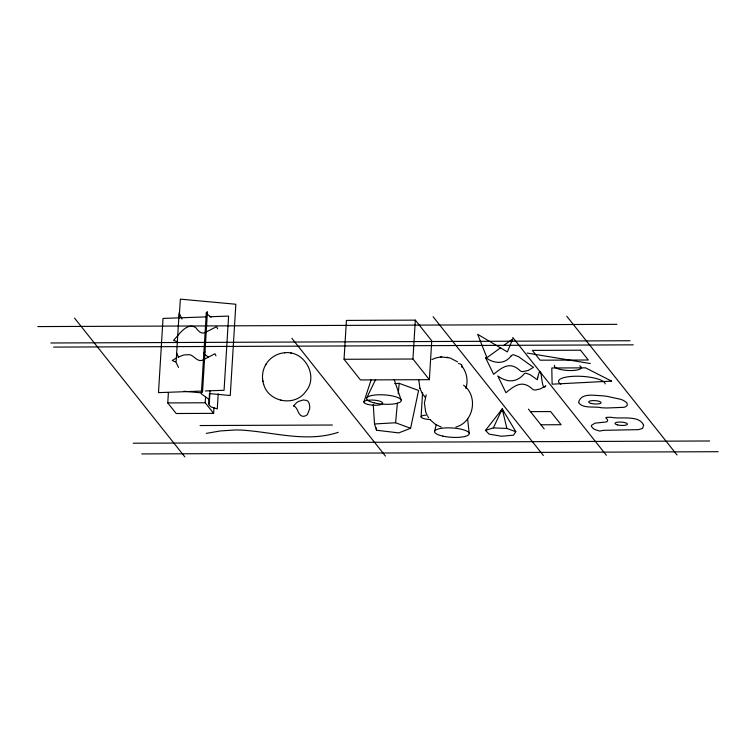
<?xml version="1.0" encoding="UTF-8"?>
<svg xmlns="http://www.w3.org/2000/svg" width="756" height="756" viewBox="0 0 756 756"><rect width="100%" height="100%" fill="white"/><g stroke="black" fill="none" stroke-linecap="round" stroke-linejoin="round"><path stroke-width="1.13" d="M418.796 379.833L419.967 388.499M209.195 402.164L209.138 399.716A15.952 4.29 3.5 0 0 208.665 399.14L201.417 393.895A14.629 3.931 3.5 0 1 201.606 392.855L202.532 392.062L207.446 311.699L206.52 312.493A14.629 3.931 3.5 0 0 206.341 313.523L211.226 317.189M213.976 407.588L213.627 413.362L176.176 413.513L167.766 402.929L168.399 392.534M179.191 317.86L180.334 299.13L235.844 304.243L230.259 395.511L209.44 393.602L209.043 405.103L211.255 407.021L217.274 408.92L218.201 393.772M201.379 393.385L206.303 313.012M213.627 413.362L205.216 402.778L205.566 397.004M209.412 400.945L210.055 390.465M344.046 359.28L346.428 320.412L415.327 320.138L431.742 340.795L429.361 379.673L360.461 379.937L344.046 359.28L412.946 359.015L429.361 379.673M412.946 359.015L415.327 320.138M421.101 416.773L422.576 392.629M208.826 404.025L209.053 402.731M394.66 383.594L399.196 383.339L418.578 390.455L410.612 428.274L395.596 422.755L397.391 403.042M398.242 393.772L399.196 383.339M434.549 431.544L436.136 424.834M465.866 388.442C468.361 380.901 466.783 372.198 461.812 366.008M363.891 401.994L371.158 379.72M426.214 394.84L424.409 402.91L425.581 411.566M485.456 430.41L493.347 427.887L502.239 408.949L515.847 431.714L513.504 435.182L501.615 436.259L489.132 434.133L485.456 430.41L502.239 408.949L503.59 412.096M366.802 397.798L375.666 379.399M265.583 364.968C262.275 370.761 261.557 377.972 263.664 384.313M500.661 411.973L502.239 408.949L506.87 428.463L515.847 431.714M266.084 364.127C270.024 357.616 277.244 353.25 284.832 352.75M265.422 365.243L266.235 363.863M500.755 347.656L486.93 357.711L477.669 334.313L507.352 351.899L512.748 338.943L503.524 345.643M204.989 351.88L204.063 352.674A14.629 3.931 3.5 0 0 203.884 353.704L208.41 357.163M263.56 384.001C268.238 402.135 294.774 407.087 305.594 391.702C319.136 376.29 304.375 350.085 284.492 352.778M176.167 358.127L172.264 360.508L175.439 361.944M431.969 359.487L436.514 357.73L441.145 356.936M177.934 357.201L183.888 354.942L189.227 354.677A10.404 9.743 -38.5 0 1 191.523 355.377C195.398 357.588 198.885 363.012 203.893 359.402M204.8 359.005L214.978 353.742L215.961 355.868M206.464 331.837L216.632 326.649L217.615 328.775M410.612 428.274L398.809 432.895L376.497 430.24L374.513 423.974L373.247 404.441M205.556 332.196C201.096 335.012 198.081 330.485 195.615 327.509C186.609 322.113 178.841 334.984 173.502 340.37L176.687 341.504M455.859 427.074C473.757 422.273 478.576 396.068 463.56 385.21M338.225 432.328C306.464 442.874 273.596 432.035 241.466 430.088A37.913 10.197 3.5 0 0 235.059 429.984L220.45 430.929L206.284 433.386M441.381 356.926L450.094 357.975L457.711 361.944M440.795 356.964L441.665 356.908M374.513 423.974L395.596 422.755M206.36 316.877L163.031 318.418L158.495 392.629L201.824 391.079M209.875 316.745L228.605 316.084L224.069 390.285L205.33 390.956M37.8 326.583L616.972 324.333M50.841 342.988L630.022 340.739M53.572 347.099L633.282 344.84M167.766 402.929L205.216 402.778M530.466 411.642L550.633 411.566L561.084 424.721L540.918 424.796M200.047 425.543L332.423 425.023M133.254 443.224L709.686 440.984M141.769 453.94L718.2 451.701M493.347 427.887L506.87 428.463M184.001 391.258L201.351 392.855M527.121 353.052L590.304 363.541M447.75 357.361L446.919 357.21M291.447 353.175L290.616 353.024M280.58 400.189L281.865 400.482M441.296 427.102L435.522 424.418L430.315 419.93M425.515 397.75L422.15 393.337L419.863 388.187M566.764 316.216L677.017 454.961M512.757 337.469L606.35 455.235M528.472 409.128L544.188 428.907M433.103 316.736L543.366 455.481M291.873 338.319L385.465 456.085M74.57 318.125L184.833 456.87M428.614 417.728L427.764 416.414M182.007 319.041L179.115 312.946L176.091 362.379L178.501 367.454M176.658 353.137L178.586 357.201M425.467 411.264L426.469 413.91M394.169 379.493L401.096 399.924M262.672 380.003L262.937 381.563M461.68 364.978L461.925 367.255M467.558 418.465L469.192 433.264M376.375 427.915L376.497 430.24M579.701 365.8A13.495 3.629 3.5 0 1 569.693 370.553A13.495 3.629 3.5 0 1 554.677 365.318M560.867 384.209A23.351 6.284 3.5 0 1 576.507 376.223A23.351 6.284 3.5 0 1 605.15 383.916M430.608 419.514A8.061 2.173 3.5 0 1 421.234 417.236A8.061 2.173 3.5 0 1 427.688 415.072M458.505 363.541A5.661 1.521 3.5 0 1 461.425 365.545M643.611 425.231L642.591 428.397L638.537 429.654L603.543 430.334A8.826 2.372 3.5 0 0 602.305 430.561L599.773 431.071L595.7 429.833A24.079 6.473 3.5 0 1 593.299 428.576L591.438 426.478A23.105 6.218 3.5 0 1 591.57 425.269L595.038 423.162L605.707 422.028A5.368 1.446 3.5 0 0 606.955 421.687C610.111 418.522 600.066 417.057 611.283 417.303C620.638 419.429 639.132 414.581 643.611 425.231M293.602 405.896C298.346 407.607 297.42 414.675 302.239 416.206A5.859 5.481 -38.5 0 0 304.403 416.159L305.49 415.809A5.349 5.008 -38.5 0 0 307.456 414.411L309.629 408.93A15.668 14.666 -38.5 0 0 309.724 406.501L309.232 403.543L308.004 401.389A4.999 4.687 -38.5 0 0 306.652 400.434L303.241 399.971L298.885 401.304A16.519 15.46 -38.5 0 0 296.645 402.617L293.602 405.896M578.557 402.504C582.819 409.024 594.396 406.048 601.294 407.749A70.601 18.985 3.5 0 0 606.737 407.994L623.766 407.323A12.247 3.289 3.5 0 0 625.807 406.652L627.263 405.396L627.111 403.411A29.928 8.051 3.5 0 0 626.015 402.126L623.445 400.453A23.086 6.209 3.5 0 0 620.733 399.319L607.002 396.342A36.893 9.922 3.5 0 0 601.474 395.719C593.923 395.577 581.071 392.496 578.557 402.504M537.762 377.31L537.336 379.767L529.824 374.503L525.855 373.18A2.854 2.674 -38.5 0 0 524.447 373.596C517.01 382.517 507.531 383.027 497.788 375.968L505.944 392.733C515.857 384.483 522.982 379.947 533.008 389.605A8.174 7.645 -38.5 0 0 535.267 390.03L540.285 388.962L545.794 385.825C540.606 394.367 542.317 357.815 537.762 377.31M510.98 356.048C504.526 364.789 493.744 363.608 485.475 357.541L493.621 374.305C503.534 366.055 510.659 361.51 520.686 371.177A8.174 7.645 -38.5 0 0 522.944 371.602L527.971 370.534L533.481 367.397L518.673 356.756L513.541 354.753A2.854 2.674 -38.5 0 0 512.124 355.169L510.98 356.048M611.547 381.118L552.126 384.18L551.795 367.983L585.579 367.851L611.547 381.118M580.523 350.208L532.318 350.397L540.105 360.187L588.3 359.998L580.523 350.208M617.661 424.938A6.246 1.682 3.5 0 0 627.423 424.239A6.246 1.682 3.5 0 0 618.521 422.084A6.246 1.682 3.5 0 0 617.661 424.938M591.334 403.487A6.246 1.682 3.5 0 0 601.096 402.787A6.246 1.682 3.5 0 0 592.194 400.623A6.246 1.682 3.5 0 0 591.334 403.487M442.874 436.127A17.379 4.678 3.5 0 0 469.23 433.727A17.379 4.678 3.5 0 0 443.564 428.057A17.379 4.678 3.5 0 0 442.874 436.127M373.965 402.816A17.369 4.668 3.5 0 0 401.171 400.926A17.369 4.668 3.5 0 0 376.554 394.887A17.369 4.668 3.5 0 0 373.965 402.816M368.21 404.498A9.431 2.533 3.5 0 0 382.706 403.298A9.431 2.533 3.5 0 0 368.985 400.141A9.431 2.533 3.5 0 0 368.21 404.498"/></g></svg>
